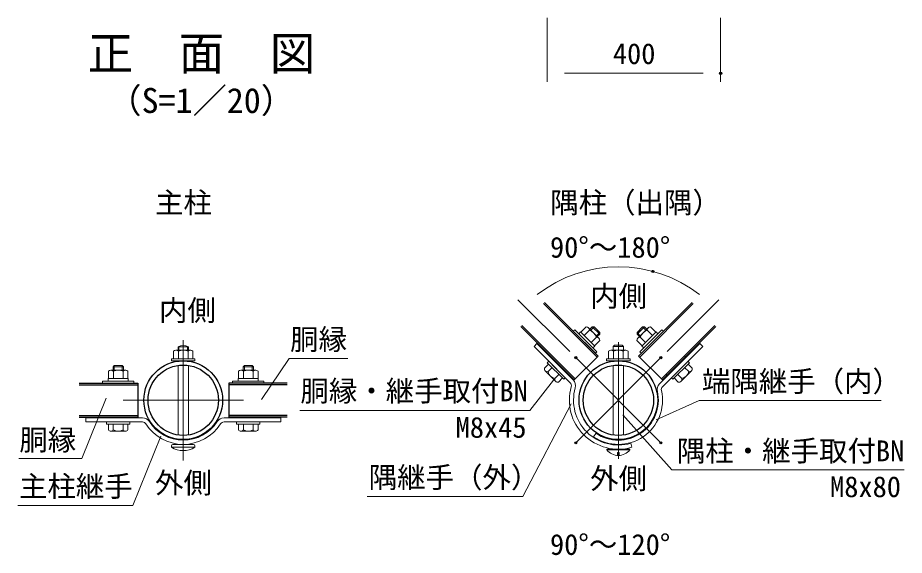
# Model space of a CAD drawing. Units: millimetres, scale not verified. Extents: x -4200 to 4200, y -2970 to 2970.
# Drawn here: x -2869 to -823, y -1664 to -425 of the extents above; entities that cross this region are included whole.
import ezdxf
from ezdxf.enums import TextEntityAlignment as Align

# ---------------------------------------------------------------- set-up
doc = ezdxf.new("R2010")
doc.units = ezdxf.units.MM
doc.header["$LTSCALE"] = 10
doc.header["$PDMODE"] = 32
doc.header["$PDSIZE"] = 5
doc.linetypes.add('USER1', pattern=[50.8, 31.75, -6.35, 6.35, -6.35])
for name, color, linetype, lineweight in [('0-0_D-TTL-TXT', 7, 'Continuous', 25), ('0-2_D-STR1', 1, 'Continuous', 25), ('0-3_D-STR3', 3, 'Continuous', 13), ('0-5_D-BMK', 2, 'USER1', 13), ('0-7_D-STR-DIM', 7, 'Continuous', 13), ('0-9_Defpoints', 8, 'Continuous', 25), ('0-A_D-STR-TXT', 7, 'Continuous', 13)]:
    doc.layers.add(name, color=color, linetype=linetype, lineweight=lineweight)
doc.styles.add('ＭＳ ゴシック', font='')
doc.styles.get('ＭＳ ゴシック').set_extended_font_data('MS Gothic')

msp = doc.modelspace()

# ---------------------------------------------------------------- linework, layer by layer
at = {"layer": '0-2_D-STR1'}
for p, q in [((-1653.01, -1081.45), (-1529.67, -1204.8)), ((-1312.98, -1081.45), (-1436.33, -1204.8)), ((-1655.56, -1084), (-1532.21, -1207.34)), ((-1310.44, -1084), (-1433.78, -1207.34)), ((-1708.17, -1136.61), (-1584.82, -1259.95)), ((-1705.62, -1134.06), (-1582.28, -1257.41)), ((-1260.37, -1134.06), (-1383.72, -1257.41)), ((-1257.83, -1136.61), (-1381.18, -1259.95)), ((-1529.67, -1204.8), (-1584.82, -1259.95)), ((-1436.33, -1204.8), (-1381.18, -1259.95)), ((-1330.69, -1204.37), (-1328.14, -1206.92)), ((-1373.11, -1246.8), (-1370.57, -1249.34)), ((-2726.42, -1267.63), (-2591.73, -1267.63)), ((-2591.73, -1267.63), (-2591.73, -1345.63)), ((-2247.05, -1267.63), (-2381.73, -1267.63)), ((-2381.73, -1267.63), (-2381.73, -1345.63)), ((-2726.42, -1271.23), (-2591.73, -1271.23)), ((-2247.05, -1271.23), (-2381.73, -1271.23)), ((-2726.42, -1342.03), (-2591.73, -1342.03)), ((-2726.42, -1345.63), (-2591.73, -1345.63)), ((-2247.05, -1342.03), (-2381.73, -1342.03)), ((-2247.05, -1345.63), (-2381.73, -1345.63))]:
    msp.add_line(p, q, dxfattribs=at)
for centre, radius in [((-2486.73, -1306.63), 90.75), ((-2486.73, -1306.63), 81.15), ((-1483, -1306.62), 90.75), ((-1483, -1306.62), 81.15)]:
    msp.add_circle(centre, radius, dxfattribs=at)
at = {"layer": '0-3_D-STR3'}
for p, q in [((-1586.94, -1147.52), (-1583.55, -1144.13)), ((-1586.94, -1147.52), (-1583.55, -1144.13)), ((-1583.55, -1144.13), (-1532.64, -1195.04)), ((-1569.76, -1149.43), (-1557.46, -1137.13)), ((-1561.81, -1157.39), (-1549.5, -1145.08)), ((-1527.8, -1163.81), (-1552.3, -1139.32)), ((-1548.55, -1143.07), (-1543.03, -1137.55)), ((-1546.43, -1145.19), (-1538.79, -1137.55)), ((-1526.06, -1150.28), (-1538.79, -1137.55)), ((-1427.21, -1137.55), (-1439.94, -1150.28)), ((-1413.68, -1139.29), (-1438.17, -1163.79)), ((-1433.36, -1195.04), (-1382.45, -1144.13)), ((-1419.57, -1145.19), (-1427.21, -1137.55)), ((-1422.97, -1137.55), (-1427.21, -1137.55)), ((-1417.45, -1143.07), (-1422.97, -1137.55)), ((-1404.19, -1157.39), (-1416.5, -1145.08)), ((-1396.24, -1149.43), (-1408.54, -1137.13)), ((-1379.05, -1147.52), (-1382.45, -1144.13)), ((-1379.05, -1147.52), (-1382.45, -1144.13)), ((-1586.94, -1147.52), (-1536.03, -1198.43)), ((-1574.43, -1153.25), (-1570.18, -1149.01)), ((-1570.18, -1149.01), (-1537.52, -1181.67)), ((-1537.94, -1181.25), (-1569.76, -1149.43)), ((-1545.9, -1173.3), (-1533.59, -1160.99)), ((-1533.7, -1157.92), (-1526.06, -1150.28)), ((-1531.58, -1160.04), (-1526.06, -1154.52)), ((-1526.06, -1154.52), (-1526.06, -1150.28)), ((-1432.3, -1157.92), (-1439.94, -1150.28)), ((-1434.42, -1160.04), (-1439.94, -1154.52)), ((-1420.1, -1173.3), (-1432.41, -1160.99)), ((-1429.97, -1198.43), (-1379.05, -1147.52)), ((-1428.48, -1181.67), (-1395.81, -1149.01)), ((-1396.24, -1149.43), (-1428.06, -1181.25)), ((-1391.57, -1153.25), (-1395.81, -1149.01)), ((-2498.73, -1191.58), (-2498.73, -1183.48)), ((-2498.73, -1183.48), (-2474.73, -1183.48)), ((-2496.7, -1191.58), (-2496.7, -1182.51)), ((-2476.77, -1191.58), (-2476.77, -1182.51)), ((-2474.73, -1191.58), (-2474.73, -1183.48)), ((-1670.74, -1176.16), (-1677.52, -1182.95)), ((-1594.1, -1266.37), (-1677.52, -1182.95)), ((-1587.31, -1259.58), (-1670.74, -1176.16)), ((-1541.76, -1185.92), (-1537.52, -1181.67)), ((-1537.94, -1181.25), (-1525.64, -1168.95)), ((-1495, -1182.57), (-1492, -1179.57)), ((-1495, -1191.57), (-1495, -1182.57)), ((-1492, -1179.57), (-1474, -1179.57)), ((-1471, -1191.57), (-1471, -1182.57)), ((-1428.06, -1181.25), (-1440.36, -1168.95)), ((-1424.24, -1185.92), (-1428.48, -1181.67)), ((-1387.81, -1268.71), (-1295.26, -1176.16)), ((-1381.03, -1275.5), (-1288.47, -1182.95)), ((-1288.47, -1182.95), (-1295.26, -1176.16)), ((-2509.23, -1211.08), (-2509.23, -1193.68)), ((-2504.07, -1191.58), (-2469.43, -1191.58)), ((-2497.98, -1211.08), (-2497.98, -1193.68)), ((-2475.48, -1211.08), (-2475.48, -1193.68)), ((-2464.23, -1211.08), (-2464.23, -1193.68)), ((-1536.03, -1198.43), (-1532.64, -1195.04)), ((-1536.03, -1198.43), (-1532.64, -1195.04)), ((-1505.48, -1211.07), (-1505.48, -1193.67)), ((-1500.32, -1191.57), (-1465.68, -1191.57)), ((-1494.23, -1211.07), (-1494.23, -1193.67)), ((-1471.73, -1211.07), (-1471.73, -1193.67)), ((-1460.48, -1211.07), (-1460.48, -1193.67)), ((-1429.97, -1198.43), (-1433.36, -1195.04)), ((-1429.97, -1198.43), (-1433.36, -1195.04)), ((-2627.73, -1226.53), (-2645.73, -1226.53)), ((-2645.73, -1237.33), (-2645.73, -1226.53)), ((-2624.73, -1229.53), (-2627.73, -1226.53)), ((-2627.73, -1237.33), (-2627.73, -1226.53)), ((-2513.73, -1215.88), (-2459.73, -1215.88)), ((-2463.63, -1211.08), (-2509.83, -1211.08)), ((-2509.23, -1211.08), (-2464.23, -1211.08)), ((-2498.73, -1226.37), (-2498.73, -1386.89)), ((-2474.73, -1226.37), (-2474.73, -1386.89)), ((-2459.73, -1211.08), (-2459.73, -1215.88)), ((-2348.73, -1229.53), (-2345.73, -1226.53)), ((-2345.73, -1226.53), (-2327.73, -1226.53)), ((-2345.73, -1237.33), (-2345.73, -1226.53)), ((-2327.73, -1237.33), (-2327.73, -1226.53)), ((-1653.17, -1232.84), (-1643.79, -1223.46)), ((-1608.79, -1258.47), (-1646.98, -1220.28)), ((-1611.97, -1255.28), (-1643.79, -1223.46)), ((-1633.61, -1213.28), (-1632.55, -1212.22)), ((-1601.79, -1245.1), (-1633.61, -1213.28)), ((-1625.66, -1221.24), (-1624.6, -1220.18)), ((-1510, -1211.07), (-1510, -1215.87)), ((-1510, -1215.87), (-1456, -1215.87)), ((-1505.48, -1211.07), (-1460.48, -1211.07)), ((-1495, -1386.88), (-1495, -1226.36)), ((-1471, -1386.88), (-1471, -1226.36)), ((-1319.02, -1220.28), (-1357.2, -1258.47)), ((-1340.34, -1221.24), (-1341.4, -1220.18)), ((-1332.38, -1213.28), (-1333.45, -1212.22)), ((-1322.41, -1216.89), (-1319.02, -1220.28)), ((-1312.83, -1232.84), (-1322.2, -1223.46)), ((-2659.23, -1256.83), (-2659.23, -1239.43)), ((-2619.4, -1237.33), (-2654.04, -1237.33)), ((-2648.73, -1237.33), (-2648.73, -1229.53)), ((-2647.98, -1256.83), (-2647.98, -1239.43)), ((-2625.48, -1256.83), (-2625.48, -1239.43)), ((-2624.73, -1237.33), (-2624.73, -1229.53)), ((-2614.23, -1256.83), (-2614.23, -1239.43)), ((-2359.23, -1256.83), (-2359.23, -1239.43)), ((-2354.07, -1237.33), (-2319.43, -1237.33)), ((-2348.73, -1237.33), (-2348.73, -1229.53)), ((-2347.98, -1256.83), (-2347.98, -1239.43)), ((-2325.48, -1256.83), (-2325.48, -1239.43)), ((-2324.73, -1237.33), (-2324.73, -1229.53)), ((-2314.23, -1256.83), (-2314.23, -1239.43)), ((-1627.61, -1262.98), (-1651.49, -1239.1)), ((-1645.23, -1240.78), (-1635.86, -1231.4)), ((-1629.29, -1256.72), (-1619.91, -1247.35)), ((-1609.75, -1237.15), (-1608.69, -1236.09)), ((-1601.79, -1245.1), (-1600.73, -1244.04)), ((-1364.2, -1245.1), (-1365.27, -1244.04)), ((-1356.25, -1237.15), (-1357.31, -1236.09)), ((-1336.71, -1256.72), (-1346.08, -1247.35)), ((-1314.5, -1239.1), (-1338.39, -1262.98)), ((-1320.76, -1240.78), (-1330.14, -1231.4)), ((-2672.73, -1262.83), (-2600.73, -1262.83)), ((-2672.73, -1267.63), (-2672.73, -1262.83)), ((-2672.73, -1267.63), (-2672.73, -1262.83)), ((-2672.73, -1267.63), (-2600.73, -1267.63)), ((-2659.83, -1256.83), (-2613.63, -1256.83)), ((-2659.83, -1262.83), (-2659.83, -1256.83)), ((-2614.23, -1256.83), (-2659.23, -1256.83)), ((-2613.63, -1262.83), (-2613.63, -1256.83)), ((-2600.73, -1267.63), (-2600.73, -1262.83)), ((-2600.73, -1267.63), (-2600.73, -1262.83)), ((-2372.73, -1262.83), (-2300.73, -1262.83)), ((-2372.73, -1267.63), (-2372.73, -1262.83)), ((-2372.73, -1267.63), (-2372.73, -1262.83)), ((-2372.73, -1267.63), (-2300.73, -1267.63)), ((-2313.63, -1256.83), (-2359.83, -1256.83)), ((-2359.83, -1262.83), (-2359.83, -1256.83)), ((-2359.23, -1256.83), (-2314.23, -1256.83)), ((-2313.63, -1262.83), (-2313.63, -1256.83)), ((-2300.73, -1267.63), (-2300.73, -1262.83)), ((-2300.73, -1267.63), (-2300.73, -1262.83)), ((-1621.35, -1264.66), (-1611.97, -1255.28)), ((-1605.4, -1255.07), (-1608.79, -1258.47)), ((-1360.6, -1255.07), (-1357.2, -1258.47)), ((-1344.65, -1264.66), (-1354.02, -1255.28)), ((-2580.85, -1347.13), (-2711.73, -1347.13)), ((-2711.73, -1347.13), (-2711.73, -1356.73)), ((-2659.23, -1347.13), (-2659.23, -1345.63)), ((-2659.23, -1347.13), (-2659.23, -1345.63)), ((-2659.23, -1347.13), (-2614.23, -1347.13)), ((-2614.23, -1347.13), (-2659.23, -1347.13)), ((-2647.98, -1347.13), (-2647.98, -1345.63)), ((-2647.98, -1347.13), (-2647.98, -1345.63)), ((-2625.48, -1347.13), (-2625.48, -1345.63)), ((-2625.48, -1347.13), (-2625.48, -1345.63)), ((-2614.23, -1347.13), (-2614.23, -1345.63)), ((-2614.23, -1347.13), (-2614.23, -1345.63)), ((-2392.62, -1347.13), (-2261.73, -1347.13)), ((-2359.23, -1347.13), (-2359.23, -1345.63)), ((-2359.23, -1347.13), (-2314.23, -1347.13)), ((-2347.98, -1347.13), (-2347.98, -1345.63)), ((-2325.48, -1347.13), (-2325.48, -1345.63)), ((-2314.23, -1347.13), (-2314.23, -1345.63)), ((-2261.73, -1347.13), (-2261.73, -1356.73)), ((-2580.85, -1356.73), (-2711.73, -1356.73)), ((-2663.73, -1356.73), (-2663.73, -1361.53)), ((-2663.73, -1361.53), (-2609.73, -1361.53)), ((-2659.23, -1374.79), (-2659.23, -1361.53)), ((-2659.23, -1361.53), (-2614.23, -1361.53)), ((-2648.01, -1374.79), (-2648.01, -1361.53)), ((-2625.46, -1374.79), (-2625.46, -1361.53)), ((-2614.23, -1374.79), (-2614.23, -1361.53)), ((-2392.62, -1356.73), (-2261.73, -1356.73)), ((-2363.73, -1356.73), (-2363.73, -1361.53)), ((-2363.73, -1361.53), (-2309.73, -1361.53)), ((-2359.23, -1374.79), (-2359.23, -1361.53)), ((-2359.23, -1361.53), (-2314.23, -1361.53)), ((-2348.01, -1374.79), (-2348.01, -1361.53)), ((-2325.46, -1374.79), (-2325.46, -1361.53)), ((-2314.23, -1374.79), (-2314.23, -1361.53)), ((-2653.62, -1378.03), (-2619.85, -1378.03)), ((-2353.62, -1378.03), (-2319.85, -1378.03)), ((-1534.64, -1383.06), (-1540.02, -1391.01)), ((-2510.43, -1408.48), (-2463.03, -1408.48)), ((-1451.86, -1415.19), (-1454.51, -1405.96)), ((-2513.73, -1415.08), (-2513.73, -1411.78)), ((-2513.73, -1415.08), (-2459.73, -1415.08)), ((-2459.73, -1415.08), (-2459.73, -1411.78)), ((-1509.7, -1419.57), (-1456.3, -1419.57)), ((-1509.7, -1421.07), (-1509.7, -1419.57)), ((-1509.7, -1421.07), (-1456.3, -1421.07)), ((-1495, -1419.57), (-1471, -1419.57)), ((-1484.68, -1433.93), (-1484.68, -1427.48)), ((-1484.68, -1427.48), (-1481.13, -1427.48)), ((-1481.13, -1433.92), (-1481.13, -1427.48)), ((-1456.3, -1421.07), (-1456.3, -1419.57))]:
    msp.add_line(p, q, dxfattribs=at)
for points in [[(-1526.06, -1154.52), (-1543.03, -1137.55), (-1538.79, -1137.55)], [(-1422.97, -1137.55), (-1439.94, -1154.52), (-1439.94, -1150.28)], [(-1495, -1182.57), (-1471, -1182.57), (-1474, -1179.57)], [(-2624.73, -1229.53), (-2648.73, -1229.53), (-2645.73, -1226.53)], [(-2459.73, -1211.08), (-2513.73, -1211.08), (-2513.73, -1215.88)], [(-2348.73, -1229.53), (-2324.73, -1229.53), (-2327.73, -1226.53)], [(-1605.4, -1255.07), (-1643.58, -1216.89), (-1646.98, -1220.28)], [(-1510, -1211.07), (-1456, -1211.07), (-1456, -1215.87)], [(-2663.73, -1356.73), (-2609.73, -1356.73), (-2609.73, -1361.53)], [(-2363.73, -1356.73), (-2309.73, -1356.73), (-2309.73, -1361.53)]]:
    msp.add_lwpolyline(points, dxfattribs=at)
for centre, radius, start, end in [((-1558.03, -1145.66), 8.55, 3.86505, 86.13495), ((-1562.11, -1173.6), 31.18, 23.85295, 66.14705), ((-1403.88, -1173.6), 31.18, 113.85295, 156.14705), ((-1407.97, -1145.65), 8.55, 93.83491, 176.16509), ((-1534.16, -1169.52), 8.55, 3.83491, 86.16509), ((-1431.83, -1169.52), 8.55, 93.86505, 176.13495), ((-2486.73, -1205.98), 25.5, 61.92751, 118.07249), ((-2503.61, -1200.11), 8.55, 48.83491, 131.16509), ((-2486.73, -1222.76), 31.18, 68.85295, 111.14705), ((-2469.86, -1200.12), 8.55, 48.86505, 131.13495), ((-1499.86, -1200.1), 8.55, 48.83491, 131.16509), ((-1482.98, -1222.75), 31.18, 68.85295, 111.14705), ((-1466.11, -1200.11), 8.55, 48.86505, 131.13495), ((-2653.61, -1245.87), 8.55, 48.86505, 131.13495), ((-2636.73, -1268.51), 31.18, 68.85295, 111.14705), ((-2619.86, -1245.86), 8.55, 48.83491, 131.16509), ((-2353.61, -1245.86), 8.55, 48.83491, 131.16509), ((-2336.73, -1268.51), 31.18, 68.85295, 111.14705), ((-2319.86, -1245.87), 8.55, 48.86505, 131.13495), ((-1646.91, -1234.52), 6.48, 165, 285), ((-1624.54, -1236.03), 21.24, 192.93138, 257.06862), ((-1341.46, -1236.03), 21.24, 282.93138, 347.06862), ((-1319.09, -1234.52), 6.48, 255, 15), ((-1623.03, -1258.4), 6.48, 165, 285), ((-1600.89, -1273.16), 9.6, 344.15331, 45), ((-1600.89, -1273.16), 19.2, 344.15331, 45), ((-1342.97, -1258.4), 6.48, 255, 15), ((-1483, -1306.62), 112.95, 164.15331, 286.00321), ((-1483, -1306.62), 103.35, 164.15331, 286.00321), ((-1483, -1306.62), 101.85, 235.95712, 12.61089), ((-1483, -1306.62), 92.25, 235.95712, 12.61089), ((-1374.24, -1282.29), 19.2, 135, 192.61089), ((-1374.24, -1282.29), 9.6, 135, 192.61089), ((-2580.85, -1366.33), 19.2, 32.38911, 90), ((-2392.62, -1366.33), 19.2, 90, 147.61089), ((-2580.85, -1366.33), 9.6, 32.38911, 90), ((-2486.73, -1306.63), 101.85, 212.38911, 270), ((-2486.73, -1306.63), 92.25, 212.38911, 270), ((-2486.73, -1306.63), 92.25, 270, 327.61089), ((-2486.73, -1306.63), 101.85, 270, 327.61089), ((-2392.62, -1366.33), 9.6, 90, 147.61089), ((-2653.62, -1371.55), 6.48, 210, 330), ((-2636.73, -1356.79), 21.24, 237.93138, 302.06862), ((-2619.85, -1371.55), 6.48, 210, 330), ((-2353.62, -1371.55), 6.48, 210, 330), ((-2336.73, -1356.79), 21.24, 237.93138, 302.06862), ((-2319.85, -1371.55), 6.48, 210, 330), ((-2510.43, -1411.78), 3.3, 90, 180), ((-2463.03, -1411.78), 3.3, 0, 90), ((-2486.73, -1372.25), 50.63, 237.77316, 302.22684), ((-1483, -1399.89), 34.08, 218.42534, 321.57466)]:
    msp.add_arc(centre, radius, start, end, dxfattribs=at)
at = {"layer": '0-5_D-BMK'}
for p, q in [((-2486.73, -1167.87), (-2486.73, -1445.38)), ((-1483, -1172.97), (-1483, -1441.47)), ((-1581.11, -1208.51), (-1384.89, -1404.73)), ((-1384.89, -1208.51), (-1581.11, -1404.73)), ((-2625.49, -1306.63), (-2347.98, -1306.63))]:
    msp.add_line(p, q, dxfattribs=at)
at = {"layer": '0-7_D-STR-DIM'}
for p, q in [((-1647.11, -424.82), (-1647.11, -572.84)), ((-1247.11, -424.82), (-1247.11, -572.84)), ((-1607.11, -552.84), (-1287.11, -552.84)), ((-1595.25, -1194.36), (-1714.51, -1075.11)), ((-1370.74, -1194.36), (-1251.49, -1075.11))]:
    msp.add_line(p, q, dxfattribs=at)
msp.add_arc((-1483, -1306.62), 307.41, 52.46058, 127.53942, dxfattribs=at)
at = {"layer": '0-9_Defpoints'}
for p in [(-1247.11, -552.84), (-1403.44, -1009.69), (-1581.11, -1208.51), (-1384.89, -1208.51), (-1581.11, -1404.73), (-1384.89, -1404.73)]:
    msp.add_point(p, dxfattribs=at)
at = {"layer": '0-A_D-STR-TXT'}
for p, q in [((-2242.69, -1210.4), (-2306.06, -1304.86)), ((-2242.69, -1210.4), (-2106.77, -1210.4)), ((-1687.22, -1330.01), (-1632.81, -1260.59)), ((-2720.81, -1441.38), (-2664.81, -1301.83)), ((-1296.42, -1307.4), (-1395.55, -1351.81)), ((-1296.42, -1307.4), (-876.97, -1307.4)), ((-1703.41, -1528.78), (-1591.79, -1315.31)), ((-2217.75, -1330.01), (-1687.22, -1330.01)), ((-1359.56, -1466.87), (-1473.03, -1340.36)), ((-2603.27, -1549.31), (-2538.77, -1389.6)), ((-2866.23, -1441.38), (-2720.81, -1441.38)), ((-1359.56, -1466.87), (-823.42, -1466.87)), ((-2062.39, -1528.78), (-1703.41, -1528.78)), ((-2603.27, -1549.31), (-2868.52, -1549.31))]:
    msp.add_line(p, q, dxfattribs=at)

# ---------------------------------------------------------------- texts
at = {"layer": '0-0_D-TTL-TXT', "style": 'ＭＳ ゴシック'}
for s, height, p in [('正\u3000面\u3000図', 76.98, (-2707.01, -568.55)), ('（S=1／20）', 57.7, (-2661.53, -661.75))]:
    msp.add_text(s, height=height, dxfattribs=at).set_placement(p, align=Align.BOTTOM_LEFT)
at = {"layer": '0-7_D-STR-DIM', "style": 'ＭＳ ゴシック'}
for s, p in [('400', (-1495.61, -546.1)), ('90°～180°', (-1640.67, -992.46)), ('90°～120°', (-1640.67, -1677.72))]:
    msp.add_text(s, height=48.09, dxfattribs=at).set_placement(p, align=Align.BOTTOM_LEFT)
at = {"layer": '0-A_D-STR-TXT', "style": 'ＭＳ ゴシック'}
for s, p in [('主柱', (-2551.71, -889.48)), ('隅柱（出隅）', (-1640.06, -889.48)), ('内側', (-1547.97, -1105.13)), ('内側', (-2542.63, -1138.03)), ('胴縁', (-2240.14, -1204.88)), ('端隅継手（内）', (-1290.22, -1301.62)), ('胴縁・継手取付BN', (-2216.43, -1323.66)), ('M8x45', (-1858.35, -1407.66)), ('胴縁', (-2864.8, -1436.52)), ('隅柱・継手取付BN', (-1348.01, -1462)), ('外側', (-2551.71, -1535.55)), ('隅継手（外）', (-2058.81, -1523.01)), ('外側', (-1547.97, -1525.55)), ('主柱継手', (-2865.64, -1543.54)), ('M8x80', (-994.55, -1544.52))]:
    msp.add_text(s, height=48.09, dxfattribs=at).set_placement(p, align=Align.BOTTOM_LEFT)

doc.saveas('drawing.dxf')
